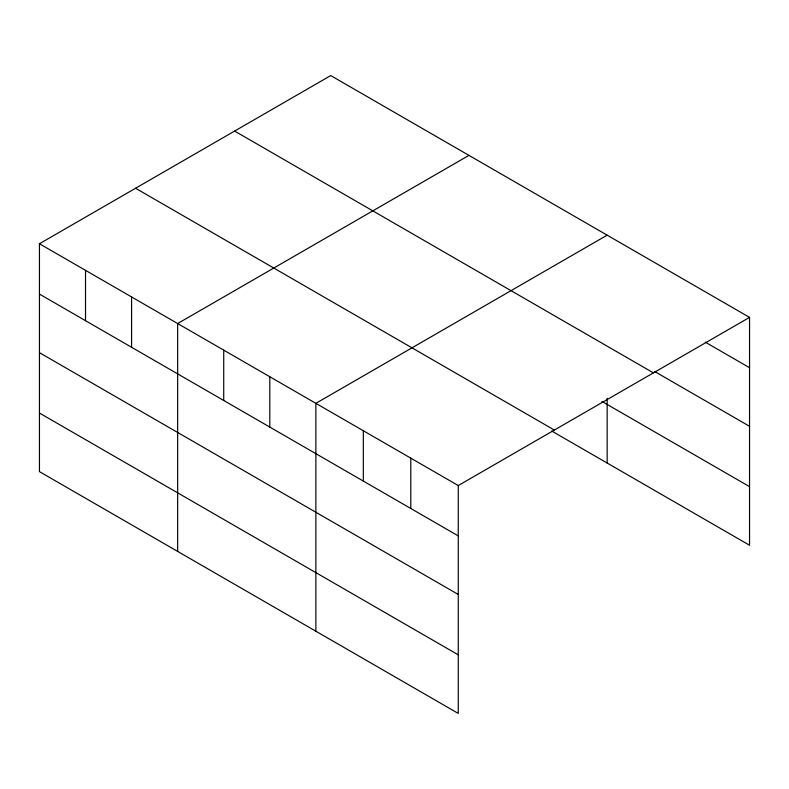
<?xml version="1.0" encoding="UTF-8"?>
<svg xmlns="http://www.w3.org/2000/svg" width="789" height="789" viewBox="0 0 789 789"><rect width="100%" height="100%" fill="white"/><g stroke="black" fill="none" stroke-linecap="round" stroke-linejoin="round"><path stroke-width="1.18" d="M458.261 594.472L458.261 485.551L39.45 243.752L39.45 471.625L458.261 713.424L458.261 594.472L39.45 352.673M551.659 430.991L749.55 545.248L749.55 317.375L330.739 75.576L39.45 243.752M468.952 155.374L177.653 323.549L177.653 551.422M607.155 235.161L315.866 403.337L315.866 631.21M458.261 485.551L749.55 317.375M705.248 342.13L749.55 367.713M654.623 371.491L749.55 426.297M234.619 131.073L653.42 372.872M601.918 401.423L749.55 486.655M135.58 188.255L554.381 430.054M39.45 294.09L458.261 535.889M39.45 413.041L458.261 654.831M607.155 398.287L607.155 463.035M410.793 458.153L410.793 508.481M363.325 430.745L363.325 481.083M269.799 376.748L269.799 427.076M223.721 350.148L223.721 400.477M131.585 296.95L131.585 347.288M85.518 270.351L85.518 320.689"/></g></svg>
